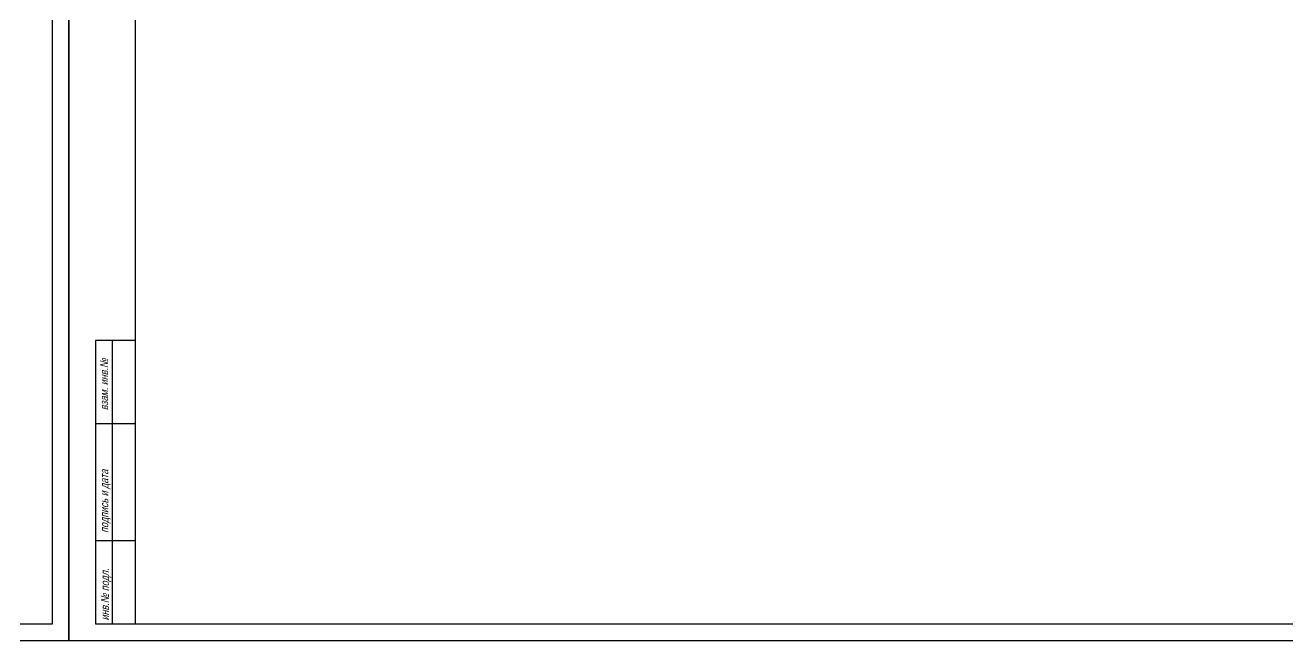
# Model space of a CAD drawing. Header units: inches. Extents: x 2870606 to 3671143, y -733551 to -473558.
# Drawn here: x 3217837 to 3255692, y -545903 to -527448 of the extents above; entities that cross this region are included whole.
import ezdxf

# ---------------------------------------------------------------- set-up
doc = ezdxf.new("R2010")
doc.units = ezdxf.units.IN
doc.header["$MEASUREMENT"] = 0
doc.layers.add('ђЂЊЉЂ', color=7, linetype='Continuous')
doc.styles.add('ira', font='arial.ttf', dxfattribs={"height": 3})

msp = doc.modelspace()

# ---------------------------------------------------------------- linework, layer by layer
at = {"lineweight": 30}
for p, q in [((3220443.15, -536903.23), (3219943.15, -536903.23)), ((3219943.15, -536903.23), (3219943.15, -545403.23)), ((3220443.15, -536903.23), (3220443.15, -545403.23)), ((3221143.15, -536903.23), (3220443.15, -536903.23)), ((3220443.15, -539403.23), (3219943.15, -539403.23)), ((3221143.15, -539403.23), (3220443.15, -539403.23)), ((3220443.15, -542903.23), (3219943.15, -542903.23)), ((3221143.15, -542903.23), (3220443.15, -542903.23)), ((3220443.15, -545403.23), (3219943.15, -545403.23)), ((3221143.15, -545403.23), (3220443.15, -545403.23))]:
    msp.add_line(p, q, dxfattribs=at)
for points in [[(3144143.15, -545903.23), (3144143.15, -491903.23), (3219143.15, -491903.23), (3219143.15, -545903.23)], [(3219143.15, -545903.23), (3219143.15, -491903.23), (3294143.15, -491903.23), (3294143.15, -545903.23)]]:
    msp.add_lwpolyline(points, close=True)
for points in [[(3146143.15, -545403.23), (3146143.15, -492403.23), (3218643.15, -492403.23), (3218643.15, -545403.23)], [(3221143.15, -545403.23), (3221143.15, -492403.23), (3293643.15, -492403.23), (3293643.15, -545403.23)]]:
    msp.add_lwpolyline(points, close=True, dxfattribs=at)

# ---------------------------------------------------------------- texts
at = {"layer": 'ђЂЊЉЂ', "color": 7, "linetype": 'Continuous', "lineweight": 20, "style": 'ira', "oblique": 15, "width": 0.8}
for s, p in [('взам. инв.№', (3220321.13, -538992.8)), ('подпись и дата', (3220326.12, -542669.08)), ('инв.№ подл.', (3220347.16, -545296.62))]:
    msp.add_text(s, height=240, rotation=90, dxfattribs=at).set_placement(p)

doc.saveas('drawing.dxf')
